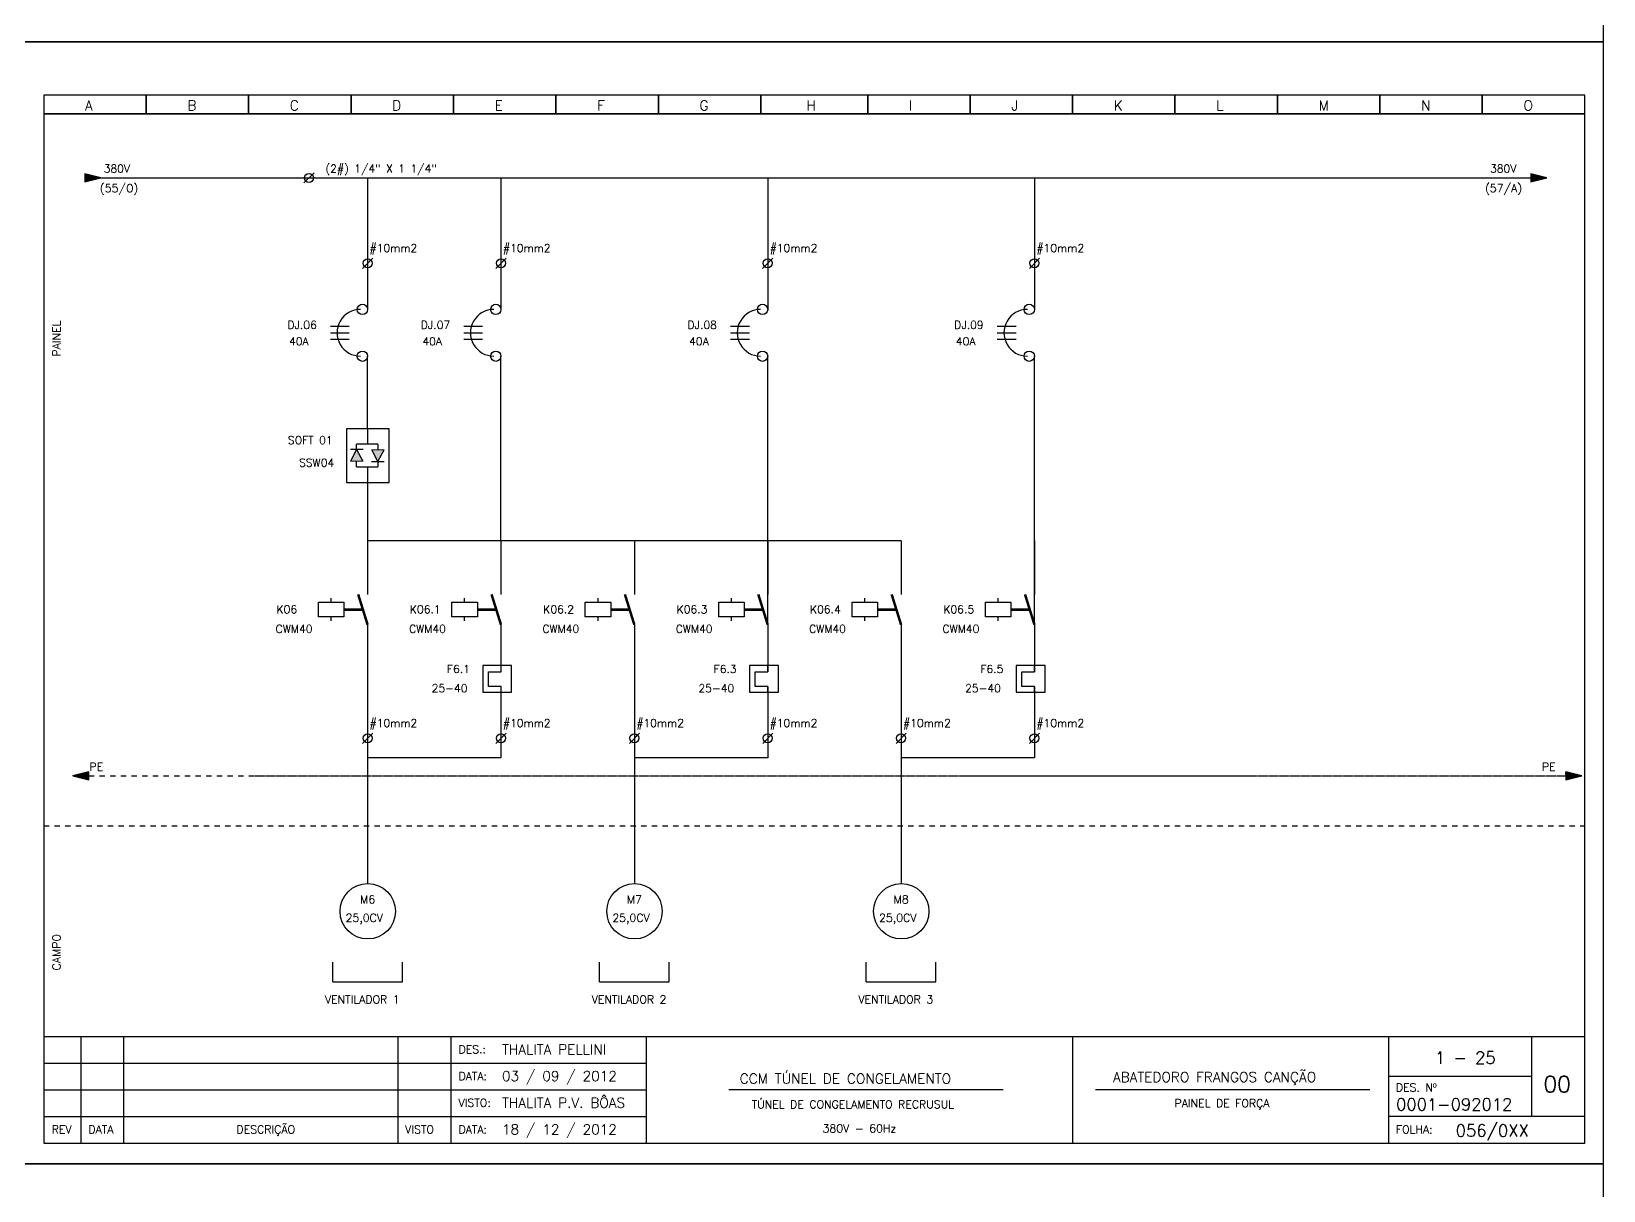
# Model space of a CAD drawing. Header units: millimetres. Extents: x 1974 to 2560, y 1429 to 1567.
# Drawn here: x 2435.76 to 2465.23, y 1512.17 to 1533.89 of the extents above; entities that cross this region are included whole.
import ezdxf

# ---------------------------------------------------------------- set-up
doc = ezdxf.new("R2010")
doc.units = ezdxf.units.MM
for name, pattern in [('DASHDOT2', [0.5, 0.25, -0.125, 0, -0.125]), ('DASHED', [0.75, 0.5, -0.25]), ('HIDDEN2', [0.1875, 0.125, -0.0625])]:
    doc.linetypes.add(name, pattern=pattern)
for name, color, linetype in [('ALIMENTAÇÃO', 6, 'Continuous'), ('CONECTOR_SAK', 2, 'Continuous'), ('DISJUNTOR', 5, 'Continuous'), ('EQUIPAMENTOS', 5, 'Continuous'), ('linhas', 6, 'Continuous'), ('MARGEM', 1, 'Continuous'), ('MOTORES', 5, 'Continuous'), ('PAINEL', 7, 'Continuous'), ('soft', 5, 'Continuous'), ('TERRA', 3, 'DASHED'), ('TEXTO', 4, 'Continuous'), ('TEXTO_2', 5, 'Continuous'), ('TIMBRE', 7, 'Continuous')]:
    doc.layers.add(name, color=color, linetype=linetype)
doc.styles.add('REGUA60', font='romans.shx', dxfattribs={"height": 2})
doc.styles.add('ROMANC', font='romanc.shx', dxfattribs={"height": 0.55})
doc.styles.add('ROMANS', font='romans.shx', dxfattribs={"height": 37})

# ---------------------------------------------------------------- blocks, each defined once
blk = doc.blocks.new('soft')
at = {"layer": 'soft'}
h = blk.add_hatch(color=7, dxfattribs=at)
h.paths.add_polyline_path([(-0.206, -0.385), (-0.323, -0.602), (-0.088, -0.602)])
h.paths.add_polyline_path([(0.194, -0.609), (0.312, -0.391), (0.077, -0.391)])
for p, q in [((0.403, 0), (-0.397, 0)), ((-0.397, 0), (-0.397, -1)), ((0.403, -1), (0.403, 0)), ((-0.206, -0.385), (-0.323, -0.602)), ((-0.206, -0.385), (-0.088, -0.602)), ((0.194, -0.609), (0.077, -0.391)), ((0.194, -0.609), (0.312, -0.391)), ((-0.397, -1), (0.403, -1))]:
    blk.add_line(p, q, dxfattribs=at)
at = {"layer": 'soft', "color": 7}
for p, q in [((0, 0), (0, -0.282)), ((-0.206, -0.385), (-0.206, -0.282)), ((0.194, -0.282), (-0.206, -0.282)), ((0.194, -0.282), (0.194, -0.391)), ((-0.083, -0.385), (-0.323, -0.385)), ((-0.206, -0.711), (-0.206, -0.602)), ((-0.206, -0.711), (0.194, -0.711)), ((0, -0.711), (0, -1)), ((0.072, -0.609), (0.312, -0.609)), ((0.194, -0.609), (0.194, -0.711))]:
    blk.add_line(p, q, dxfattribs=at)
at = {"layer": 'soft', "lineweight": 20}
for p, q in [((0.312, -0.391), (0.077, -0.391)), ((-0.323, -0.602), (-0.088, -0.602))]:
    blk.add_line(p, q, dxfattribs=at)

msp = doc.modelspace()

# ---------------------------------------------------------------- hatches: boundary and pattern name
at = {"layer": 'EQUIPAMENTOS'}
for points in [[(2437.066, 1531.146), (2436.766, 1531.221), (2436.766, 1531.071)], [(2464.171, 1531.146), (2463.871, 1531.221), (2463.871, 1531.071)]]:
    msp.add_hatch(color=256, dxfattribs=at).paths.add_polyline_path(points)
at = {"layer": 'TERRA'}
h = msp.add_hatch(dxfattribs=at)
h.set_pattern_fill('ANSI31', color=256, scale=0.004, angle=180, style=0)
h.set_pattern_definition([(225, (2493.79393076, 1568.5622142), (0.0003535533906, -0.0003535533906), [])])
h.paths.add_polyline_path([(2436.539, 1519.942), (2436.839, 1519.942), (2436.839, 1520.017)])
h.paths.add_polyline_path([(2436.839, 1519.867), (2436.839, 1519.942), (2436.539, 1519.942)])
h = msp.add_hatch(dxfattribs=at)
h.set_pattern_fill('ANSI31', color=256, scale=0.004, style=0)
h.set_pattern_definition([(45, (2407.56947655, 1471.32262667), (-0.0003535533906, 0.0003535533906), [])])
h.paths.add_polyline_path([(2464.824, 1519.942), (2464.524, 1519.942), (2464.524, 1519.867)])
h.paths.add_polyline_path([(2464.524, 1520.017), (2464.524, 1519.942), (2464.824, 1519.942)])

# ---------------------------------------------------------------- linework, layer by layer
for p, q in [((2441.368, 1528.367), (2441.722, 1528.367)), ((2443.868, 1528.367), (2444.222, 1528.367)), ((2448.868, 1528.367), (2449.222, 1528.367)), ((2453.868, 1528.367), (2454.222, 1528.367)), ((2441.368, 1528.244), (2441.722, 1528.244)), ((2441.368, 1528.121), (2441.722, 1528.121)), ((2443.868, 1528.244), (2444.222, 1528.244)), ((2443.868, 1528.121), (2444.222, 1528.121)), ((2448.868, 1528.244), (2449.222, 1528.244)), ((2448.868, 1528.121), (2449.222, 1528.121)), ((2453.868, 1528.244), (2454.222, 1528.244)), ((2453.868, 1528.121), (2454.222, 1528.121)), ((2441.412, 1516.083), (2441.412, 1516.447)), ((2442.719, 1516.083), (2442.719, 1516.447)), ((2446.412, 1516.083), (2446.412, 1516.447)), ((2447.719, 1516.083), (2447.719, 1516.447)), ((2451.412, 1516.083), (2451.412, 1516.447)), ((2452.719, 1516.083), (2452.719, 1516.447)), ((2441.412, 1516.083), (2442.719, 1516.083)), ((2446.412, 1516.083), (2447.719, 1516.083)), ((2451.412, 1516.083), (2452.719, 1516.083))]:
    msp.add_line(p, q)
at = {"layer": 'ALIMENTAÇÃO', "color": 6}
for p, q in [((2442.066, 1531.146), (2442.066, 1528.665)), ((2444.566, 1531.146), (2444.566, 1528.665)), ((2449.566, 1531.146), (2449.566, 1528.665)), ((2454.566, 1531.146), (2454.566, 1528.665)), ((2442.066, 1525.441), (2442.066, 1523.342)), ((2444.566, 1524.342), (2444.566, 1523.342)), ((2447.066, 1524.342), (2447.066, 1523.342)), ((2449.566, 1524.342), (2449.566, 1523.342)), ((2452.066, 1524.342), (2452.066, 1523.342)), ((2454.566, 1524.342), (2454.566, 1523.342)), ((2442.066, 1522.773), (2442.066, 1517.924)), ((2444.566, 1522.773), (2444.566, 1521.893)), ((2447.066, 1522.773), (2447.066, 1517.924)), ((2449.566, 1522.773), (2449.566, 1521.893)), ((2452.066, 1522.773), (2452.066, 1517.924)), ((2454.566, 1522.773), (2454.566, 1521.893)), ((2444.566, 1521.614), (2444.566, 1520.276)), ((2449.566, 1521.614), (2449.566, 1520.276)), ((2454.566, 1521.614), (2454.566, 1520.276))]:
    msp.add_line(p, q, dxfattribs=at)
at = {"layer": 'ALIMENTAÇÃO'}
for p, q in [((2452.066, 1524.342), (2442.066, 1524.342)), ((2444.566, 1520.276), (2442.066, 1520.276)), ((2449.566, 1520.276), (2447.066, 1520.276)), ((2454.566, 1520.276), (2452.066, 1520.276))]:
    msp.add_line(p, q, dxfattribs=at)
at = {"layer": 'CONECTOR_SAK'}
for p, q in [((2441.064, 1531.242), (2440.873, 1531.05)), ((2442.162, 1529.644), (2441.971, 1529.451)), ((2444.662, 1529.644), (2444.471, 1529.451)), ((2449.662, 1529.644), (2449.471, 1529.451)), ((2454.662, 1529.644), (2454.471, 1529.451)), ((2442.162, 1520.743), (2441.972, 1520.55)), ((2444.662, 1520.743), (2444.472, 1520.55)), ((2447.162, 1520.743), (2446.972, 1520.55)), ((2449.662, 1520.743), (2449.472, 1520.55)), ((2452.162, 1520.743), (2451.972, 1520.55)), ((2454.662, 1520.743), (2454.472, 1520.55))]:
    msp.add_line(p, q, dxfattribs=at)
for centre in [(2440.968, 1531.146), (2442.066, 1529.547), (2444.566, 1529.547), (2449.566, 1529.547), (2454.566, 1529.547), (2442.066, 1520.646), (2444.566, 1520.646), (2447.066, 1520.646), (2449.566, 1520.646), (2452.066, 1520.646), (2454.566, 1520.646)]:
    msp.add_circle(centre, 0.0846, dxfattribs=at)
at = {"layer": 'DISJUNTOR'}
for centre in [(2441.969, 1528.682), (2444.469, 1528.682), (2449.469, 1528.682), (2454.469, 1528.682), (2441.969, 1527.805), (2444.469, 1527.805), (2449.469, 1527.805), (2454.469, 1527.805)]:
    msp.add_circle(centre, 0.097, dxfattribs=at)
for centre in [(2441.932, 1528.244), (2444.432, 1528.244), (2449.432, 1528.244), (2454.432, 1528.244)]:
    msp.add_arc(centre, 0.438, 89.8656, 270.134, dxfattribs=at)
at = {"layer": 'EQUIPAMENTOS'}
for p, q in [((2437.066, 1531.146), (2463.963, 1531.146)), ((2441.385, 1523.197), (2441.385, 1523.269)), ((2443.885, 1523.197), (2443.885, 1523.269)), ((2446.385, 1523.197), (2446.385, 1523.269)), ((2448.885, 1523.197), (2448.885, 1523.269)), ((2451.385, 1523.197), (2451.385, 1523.269)), ((2453.885, 1523.197), (2453.885, 1523.269)), ((2441.623, 1523.068), (2441.975, 1523.068)), ((2441.623, 1523.048), (2441.981, 1523.048)), ((2444.123, 1523.068), (2444.475, 1523.068)), ((2444.123, 1523.048), (2444.481, 1523.048)), ((2446.623, 1523.068), (2446.975, 1523.068)), ((2446.623, 1523.048), (2446.981, 1523.048)), ((2449.123, 1523.068), (2449.475, 1523.068)), ((2449.123, 1523.048), (2449.481, 1523.048)), ((2451.623, 1523.068), (2451.975, 1523.068)), ((2451.623, 1523.048), (2451.981, 1523.048)), ((2454.123, 1523.068), (2454.475, 1523.068)), ((2454.123, 1523.048), (2454.481, 1523.048)), ((2441.385, 1522.847), (2441.385, 1522.918)), ((2443.885, 1522.847), (2443.885, 1522.918)), ((2446.385, 1522.847), (2446.385, 1522.918)), ((2448.885, 1522.847), (2448.885, 1522.918)), ((2451.385, 1522.847), (2451.385, 1522.918)), ((2453.885, 1522.847), (2453.885, 1522.918)), ((2444.765, 1522.011), (2444.226, 1522.011)), ((2444.226, 1522.011), (2444.226, 1521.511)), ((2444.331, 1521.614), (2444.331, 1521.893)), ((2444.331, 1521.893), (2444.569, 1521.893)), ((2444.569, 1521.893), (2444.569, 1522.011)), ((2444.765, 1521.511), (2444.765, 1522.011)), ((2449.765, 1522.011), (2449.226, 1522.011)), ((2449.226, 1522.011), (2449.226, 1521.511)), ((2449.331, 1521.614), (2449.331, 1521.893)), ((2449.331, 1521.893), (2449.569, 1521.893)), ((2449.569, 1521.893), (2449.569, 1522.011)), ((2449.765, 1521.511), (2449.765, 1522.011)), ((2454.765, 1522.011), (2454.226, 1522.011)), ((2454.226, 1522.011), (2454.226, 1521.511)), ((2454.331, 1521.614), (2454.331, 1521.893)), ((2454.331, 1521.893), (2454.569, 1521.893)), ((2454.569, 1521.893), (2454.569, 1522.011)), ((2454.765, 1521.511), (2454.765, 1522.011)), ((2444.226, 1521.511), (2444.765, 1521.511)), ((2444.569, 1521.614), (2444.331, 1521.614)), ((2444.569, 1521.511), (2444.569, 1521.614)), ((2449.226, 1521.511), (2449.765, 1521.511)), ((2449.569, 1521.614), (2449.331, 1521.614)), ((2449.569, 1521.511), (2449.569, 1521.614)), ((2454.226, 1521.511), (2454.765, 1521.511)), ((2454.569, 1521.614), (2454.331, 1521.614)), ((2454.569, 1521.511), (2454.569, 1521.614))]:
    msp.add_line(p, q, dxfattribs=at)
for points in [[(2436.766, 1531.071), (2437.066, 1531.146), (2436.766, 1531.221), (2436.766, 1531.071)], [(2463.871, 1531.071), (2464.171, 1531.146), (2463.871, 1531.221), (2463.871, 1531.071)]]:
    msp.add_lwpolyline(points, dxfattribs=at)
at = {"layer": 'EQUIPAMENTOS', "const_width": 0.0472}
for points in [[(2442.066, 1522.773), (2441.889, 1523.342)], [(2444.566, 1522.773), (2444.389, 1523.342)], [(2447.066, 1522.773), (2446.889, 1523.342)], [(2449.566, 1522.773), (2449.389, 1523.342)], [(2452.066, 1522.773), (2451.889, 1523.342)], [(2454.566, 1522.773), (2454.389, 1523.342)]]:
    msp.add_lwpolyline(points, dxfattribs=at)
at = {"layer": 'EQUIPAMENTOS'}
for points in [[(2441.147, 1522.918), (2441.147, 1523.197), (2441.623, 1523.197), (2441.623, 1522.918)], [(2443.647, 1522.918), (2443.647, 1523.197), (2444.123, 1523.197), (2444.123, 1522.918)], [(2446.147, 1522.918), (2446.147, 1523.197), (2446.623, 1523.197), (2446.623, 1522.918)], [(2448.647, 1522.918), (2448.647, 1523.197), (2449.123, 1523.197), (2449.123, 1522.918)], [(2451.147, 1522.918), (2451.147, 1523.197), (2451.623, 1523.197), (2451.623, 1522.918)], [(2453.647, 1522.918), (2453.647, 1523.197), (2454.123, 1523.197), (2454.123, 1522.918)]]:
    msp.add_lwpolyline(points, close=True, dxfattribs=at)
at = {"layer": 'linhas', "color": 6}
for p, q in [((2442.066, 1526.441), (2442.066, 1527.805)), ((2444.566, 1524.342), (2444.566, 1527.805)), ((2449.566, 1522.773), (2449.566, 1527.805)), ((2454.566, 1526.441), (2454.566, 1527.805)), ((2454.566, 1522.773), (2454.566, 1527.805))]:
    msp.add_line(p, q, dxfattribs=at)
at = {"layer": 'MARGEM', "color": 7}
for points in [[(2435.534, 1533.696), (2465.234, 1533.696), (2465.234, 1554.721), (2435.534, 1554.721)], [(2435.534, 1512.671), (2465.234, 1512.671), (2465.234, 1533.696), (2435.534, 1533.696)], [(2435.534, 1491.646), (2465.234, 1491.646), (2465.234, 1512.671), (2435.534, 1512.671)]]:
    msp.add_lwpolyline(points, close=True, dxfattribs=at)
at = {"layer": 'MOTORES'}
for centre in [(2442.069, 1517.404), (2447.069, 1517.404), (2452.069, 1517.404)]:
    msp.add_circle(centre, 0.519, dxfattribs=at)
at = {"layer": 'PAINEL', "color": 12, "linetype": 'HIDDEN2', "ltscale": 0.005}
msp.add_line((2435.996, 1519.002), (2464.88, 1519.002), dxfattribs=at)
at = {"layer": 'TERRA', "linetype": 'DASHDOT2', "ltscale": 0.0025}
for p, q in [((2436.839, 1519.942), (2464.524, 1519.942)), ((2436.839, 1519.942), (2464.524, 1519.942)), ((2439.95, 1519.942), (2464.824, 1519.942))]:
    msp.add_line(p, q, dxfattribs=at)
at = {"layer": 'TERRA'}
for points in [[(2436.839, 1520.017), (2436.539, 1519.942), (2436.839, 1519.867), (2436.839, 1520.017)], [(2436.839, 1520.017), (2436.539, 1519.942), (2436.839, 1519.867), (2436.839, 1520.017)], [(2464.524, 1519.867), (2464.824, 1519.942), (2464.524, 1520.017), (2464.524, 1519.867)], [(2464.524, 1519.867), (2464.824, 1519.942), (2464.524, 1520.017), (2464.524, 1519.867)]]:
    msp.add_lwpolyline(points, dxfattribs=at)
at = {"layer": 'TIMBRE', "color": 12}
msp.add_line((2464.88, 1532.696), (2435.996, 1532.696), dxfattribs=at)
at = {"layer": 'TIMBRE'}
for p, q in [((2435.996, 1515.059), (2464.88, 1515.059)), ((2436.696, 1513.059), (2436.696, 1515.059)), ((2437.496, 1513.059), (2437.496, 1515.059)), ((2442.634, 1515.059), (2442.634, 1513.059)), ((2443.634, 1513.059), (2443.634, 1515.059)), ((2447.287, 1515.059), (2447.287, 1513.059)), ((2455.276, 1515.059), (2455.276, 1513.059)), ((2461.204, 1515.059), (2461.204, 1513.059)), ((2463.88, 1515.059), (2463.88, 1513.559)), ((2435.996, 1514.559), (2447.287, 1514.559)), ((2463.88, 1514.309), (2461.204, 1514.309)), ((2435.996, 1514.059), (2447.287, 1514.059)), ((2453.98, 1514.059), (2448.837, 1514.059)), ((2460.852, 1514.059), (2455.708, 1514.059)), ((2435.996, 1513.559), (2447.287, 1513.559)), ((2464.88, 1513.559), (2461.204, 1513.559))]:
    msp.add_line(p, q, dxfattribs=at)
at = {"layer": 'TIMBRE', "color": 12}
for points in [[(2435.996, 1532.346), (2437.916, 1532.346), (2437.916, 1532.696), (2435.996, 1532.696)], [(2437.916, 1532.346), (2439.836, 1532.346), (2439.836, 1532.696), (2437.916, 1532.696)], [(2439.836, 1532.346), (2441.756, 1532.346), (2441.756, 1532.696), (2439.836, 1532.696)], [(2441.756, 1532.346), (2443.676, 1532.346), (2443.676, 1532.696), (2441.756, 1532.696)], [(2443.676, 1532.346), (2445.596, 1532.346), (2445.596, 1532.696), (2443.676, 1532.696)], [(2445.596, 1532.346), (2447.516, 1532.346), (2447.516, 1532.696), (2445.596, 1532.696)], [(2447.516, 1532.346), (2449.436, 1532.346), (2449.436, 1532.696), (2447.516, 1532.696)], [(2449.436, 1532.346), (2451.44, 1532.346), (2451.44, 1532.696), (2449.436, 1532.696)], [(2451.44, 1532.346), (2453.36, 1532.346), (2453.36, 1532.696), (2451.44, 1532.696)], [(2453.36, 1532.346), (2455.28, 1532.346), (2455.28, 1532.696), (2453.36, 1532.696)], [(2455.28, 1532.346), (2457.2, 1532.346), (2457.2, 1532.696), (2455.28, 1532.696)], [(2457.2, 1532.346), (2459.12, 1532.346), (2459.12, 1532.696), (2457.2, 1532.696)], [(2459.12, 1532.346), (2461.04, 1532.346), (2461.04, 1532.696), (2459.12, 1532.696)], [(2461.04, 1532.346), (2462.96, 1532.346), (2462.96, 1532.696), (2461.04, 1532.696)], [(2462.96, 1532.346), (2464.88, 1532.346), (2464.88, 1532.696), (2462.96, 1532.696)], [(2435.996, 1513.059), (2464.88, 1513.059), (2464.88, 1532.346), (2435.996, 1532.346)]]:
    msp.add_lwpolyline(points, close=True, dxfattribs=at)

# ---------------------------------------------------------------- block references
at = {"layer": 'soft'}
msp.add_blockref('soft', (2442.066, 1526.441), dxfattribs=at)

# ---------------------------------------------------------------- texts
at = {"style": 'ROMANS'}
for s, p in [('DES. Nº', (2461.34, 1514.028)), ('TÚNEL DE CONGELAMENTO RECRUSUL', (2449.266, 1513.711)), ('PAINEL DE FORÇA', (2457.191, 1513.732)), ('380V - 60Hz', (2450.594, 1513.259)), ('FOLHA:', (2461.34, 1513.241))]:
    msp.add_text(s, height=0.15, dxfattribs=at).set_placement(p)
at = {"layer": 'TEXTO'}
for s, height, style, p in [('A', 0.188, 'ROMANS', (2436.768, 1532.409)), ('B', 0.188, 'ROMANS', (2438.688, 1532.409)), ('C', 0.188, 'ROMANS', (2440.608, 1532.409)), ('D', 0.188, 'ROMANS', (2442.528, 1532.409)), ('E', 0.188, 'ROMANS', (2444.448, 1532.409)), ('F', 0.188, 'ROMANS', (2446.368, 1532.409)), ('G', 0.188, 'ROMANS', (2448.288, 1532.409)), ('H', 0.188, 'ROMANS', (2450.293, 1532.409)), ('I', 0.188, 'ROMANS', (2452.213, 1532.409)), ('J', 0.188, 'ROMANS', (2454.133, 1532.409)), ('K', 0.188, 'ROMANS', (2456.053, 1532.409)), ('L', 0.188, 'ROMANS', (2457.973, 1532.409)), ('M', 0.188, 'ROMANS', (2459.893, 1532.409)), ('N', 0.188, 'ROMANS', (2461.813, 1532.409)), ('O', 0.188, 'ROMANS', (2463.733, 1532.409)), ('380V', 0.148, 'ROMANS', (2437.118, 1531.246)), ('(2#) 1/4" X 1 1/4"', 0.148, 'ROMANS', (2441.276, 1531.246)), ('380V', 0.148, 'ROMANS', (2463.105, 1531.246)), ('(55/O)', 0.15, 'ROMANS', (2437.048, 1530.877)), ('(57/A)', 0.15, 'ROMANS', (2463.012, 1530.879)), ('#10mm2', 0.148, 'ROMANS', (2442.103, 1529.757)), ('#10mm2', 0.148, 'ROMANS', (2444.603, 1529.757)), ('#10mm2', 0.148, 'ROMANS', (2449.603, 1529.757)), ('#10mm2', 0.148, 'ROMANS', (2454.603, 1529.757)), ('DJ.06', 0.148, 'ROMANS', (2440.562, 1528.317)), ('DJ.07', 0.148, 'ROMANS', (2443.062, 1528.317)), ('DJ.08', 0.148, 'ROMANS', (2448.062, 1528.317)), ('DJ.09', 0.148, 'ROMANS', (2453.062, 1528.317)), ('40A', 0.148, 'ROMANS', (2440.593, 1528.009)), ('40A', 0.148, 'ROMANS', (2443.093, 1528.009)), ('40A', 0.148, 'ROMANS', (2448.093, 1528.009)), ('40A', 0.148, 'ROMANS', (2453.093, 1528.009)), ('SOFT 01', 0.148, 'ROMANS', (2440.572, 1526.157)), ('SSW04', 0.148, 'ROMANS', (2440.78, 1525.734)), ('K06', 0.148, 'ROMANS', (2440.358, 1522.986)), ('K06.1', 0.148, 'ROMANS', (2442.858, 1522.986)), ('K06.2', 0.148, 'ROMANS', (2445.358, 1522.986)), ('K06.3', 0.148, 'ROMANS', (2447.858, 1522.986)), ('K06.4', 0.148, 'ROMANS', (2450.358, 1522.986)), ('K06.5', 0.148, 'ROMANS', (2452.858, 1522.986)), ('CWM40', 0.148, 'ROMANS', (2440.342, 1522.621)), ('CWM40', 0.148, 'ROMANS', (2442.842, 1522.621)), ('CWM40', 0.148, 'ROMANS', (2445.342, 1522.621)), ('CWM40', 0.148, 'ROMANS', (2447.842, 1522.621)), ('CWM40', 0.148, 'ROMANS', (2450.342, 1522.621)), ('CWM40', 0.148, 'ROMANS', (2452.842, 1522.621)), ('F6.1', 0.148, 'ROMANS', (2443.552, 1521.87)), ('F6.3', 0.148, 'ROMANS', (2448.552, 1521.87)), ('F6.5', 0.148, 'ROMANS', (2453.552, 1521.87)), ('25-40', 0.148, 'ROMANS', (2443.266, 1521.509)), ('25-40', 0.148, 'ROMANS', (2448.266, 1521.509)), ('25-40', 0.148, 'ROMANS', (2453.266, 1521.509)), ('#10mm2', 0.148, 'ROMANS', (2442.103, 1520.856)), ('#10mm2', 0.148, 'ROMANS', (2444.603, 1520.856)), ('#10mm2', 0.148, 'ROMANS', (2447.103, 1520.856)), ('#10mm2', 0.148, 'ROMANS', (2449.603, 1520.856)), ('#10mm2', 0.148, 'ROMANS', (2452.103, 1520.856)), ('#10mm2', 0.148, 'ROMANS', (2454.603, 1520.856)), ('PE', 0.15, 'ROMANS', (2436.852, 1520.037)), ('PE', 0.15, 'ROMANS', (2464.078, 1520.037)), ('M6', 0.15, 'REGUA60', (2441.926, 1517.551)), ('M7', 0.15, 'REGUA60', (2446.926, 1517.551)), ('M8', 0.15, 'REGUA60', (2451.926, 1517.551)), ('25,0CV', 0.15, 'REGUA60', (2441.653, 1517.206)), ('25,0CV', 0.15, 'REGUA60', (2446.653, 1517.206)), ('25,0CV', 0.15, 'REGUA60', (2451.653, 1517.206)), ('VENTILADOR 1', 0.15, 'REGUA60', (2441.266, 1515.676)), ('VENTILADOR 2', 0.15, 'REGUA60', (2446.266, 1515.676)), ('VENTILADOR 3', 0.15, 'REGUA60', (2451.266, 1515.676)), ('THALITA PELLINI', 0.1875, 'ROMANS', (2444.585, 1514.722)), ('03 / 09 / 2012', 0.1875, 'ROMANS', (2444.585, 1514.222)), ('THALITA P.V. BÔAS', 0.1875, 'ROMANS', (2444.585, 1513.722)), ('18 / 12 / 2012', 0.1875, 'ROMANS', (2444.585, 1513.222))]:
    msp.add_text(s, height=height, dxfattribs=dict(at, style=style)).set_placement(p)
at = {"layer": 'TEXTO', "style": 'REGUA60'}
for s, p in [('PAINEL', (2436.31, 1527.797)), ('CAMPO', (2436.31, 1516.296))]:
    msp.add_text(s, height=0.15, rotation=90, dxfattribs=at).set_placement(p)
at = {"layer": 'TEXTO', "color": 150, "style": 'ROMANS'}
for s, height, p in [('DES.:', 0.15, (2443.77, 1514.741)), ('1 - 25', 0.225, (2462.074, 1514.548)), ('DATA:', 0.15, (2443.77, 1514.241)), ('00', 0.3, (2464.107, 1514.015)), ('VISTO:', 0.15, (2443.77, 1513.741)), ('0001-092012', 0.225, (2461.345, 1513.672)), ('REV', 0.15, (2436.144, 1513.241)), ('DATA', 0.15, (2436.832, 1513.241)), ('DESCRIÇÃO', 0.15, (2439.608, 1513.241)), ('VISTO', 0.15, (2442.77, 1513.241)), ('DATA:', 0.15, (2443.77, 1513.241)), ('056/0XX', 0.225, (2462.463, 1513.182))]:
    msp.add_text(s, height=height, dxfattribs=at).set_placement(p)
at = {"layer": 'TEXTO_2', "style": 'ROMANC'}
for s, p in [('CCM TÚNEL DE CONGELAMENTO', (2449.041, 1514.174)), ('ABATEDORO FRANGOS CANÇÃO', (2456.038, 1514.203))]:
    msp.add_text(s, height=0.1875, dxfattribs=at).set_placement(p)

doc.saveas('drawing.dxf')
